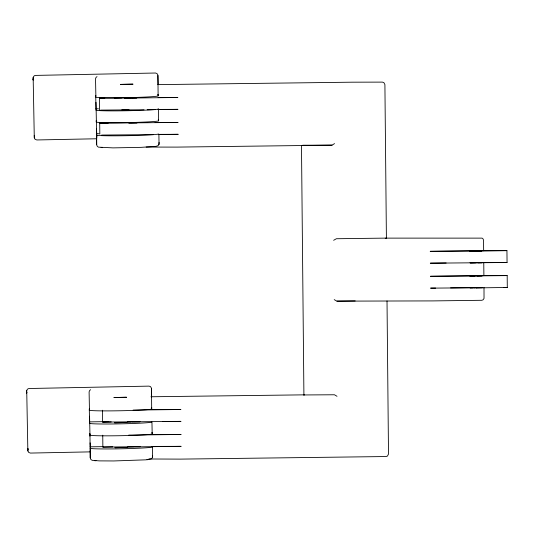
<?xml version="1.0" encoding="UTF-8"?>
<svg xmlns="http://www.w3.org/2000/svg" width="534" height="534" viewBox="0 0 534 534"><rect width="100%" height="100%" fill="white"/><g stroke="black" fill="none" stroke-linecap="round" stroke-linejoin="round"><path stroke-width="0.8" d="M26.7 393.264C26.273 391.435 26.793 388.532 29.143 388.512L149.093 386.122L150.561 386.676L151.442 388.131L151.656 396.882M33.135 80.16C32.707 78.331 33.221 75.421 35.578 75.407L155.521 73.018L156.996 73.565L157.877 75.027L158.104 84.606M158.918 144.414L159.065 142.411M89.939 433.755L90.246 457.872L90.86 459.46L92.188 460.328L99.224 460.882L113.749 460.955L146.016 459.827L151.416 458.846L152.504 457.478L152.631 455.515M33.161 77.517L34.283 137.518L35.05 139.267L36.826 139.961L96.727 138.767M26.727 390.628L27.848 450.629L28.622 452.378L30.391 453.072L90.293 451.871M159.039 143.953L158.892 134.661M152.611 457.057L152.444 446.958A31.206 1.202 -1.2 0 1 121.185 448.787A31.206 1.202 -1.2 0 1 90.052 448.206M96.367 120.644L96.674 144.767L97.288 146.356L98.43 147.15L113.008 147.878L141.13 147.351L155.774 146.369L157.717 145.822L158.758 144.774M158.745 144.814L158.938 144.374M333.63 240.3L336.387 238.731L385.221 238.124L482.109 238.131L483.09 238.952L483.53 240.153L483.65 250.66L430.19 251.327L482.002 250.887L475.58 250.92M334.544 143.599L332.041 145.155L177.034 147.104L146.149 147.07M303.993 394.953L334.471 394.773L337.007 396.295M97.021 76.616L96.06 77.39L95.533 78.765L95.86 95.633M90.593 389.72L89.632 390.501L89.105 391.869L89.445 409.571M99.584 110.071L99.471 98.216L104.791 98.089M99.818 134.248L99.711 123.18L108.349 122.994M102.508 410.239L102.621 422.094L111.259 421.913M102.748 435.197L102.868 447.058L112.774 446.858M157.784 94.485L158.117 94.431L158.117 95.82A31.206 1.208 -1.1 0 1 126.932 97.655A31.206 1.208 -1.1 0 1 95.719 97.068L95.873 95.706M158.278 119.422L158.618 120.757A31.206 1.208 -1.1 0 1 127.432 122.593A31.206 1.208 -1.1 0 1 96.22 122.006L96.22 120.617M151.349 407.589L151.683 407.535L151.683 408.924A31.206 1.202 -1.1 0 1 120.484 410.753A31.206 1.202 -1.1 0 1 89.291 410.172L89.438 408.81M151.85 432.533L152.183 432.473L152.183 433.868A31.206 1.202 -1.1 0 1 120.984 435.691A31.206 1.202 -1.1 0 1 89.785 435.11L89.785 433.721M153.405 146.636L154.406 146.536M146.977 459.741L147.971 459.64M470.167 262.695L483.764 262.514L483.891 275.624L430.437 276.285L507.187 275.611L507.3 287.466L476.174 287.906M483.864 275.624L483.517 275.617L507.18 275.597M446.164 262.995L430.311 263.182L507.06 262.501L506.94 250.633L475.821 251.087M128.981 109.73L121.852 109.77M140.242 446.698L127.833 446.811L132.112 446.798M108.682 421.586L89.552 421.873L89.291 408.784M103.362 446.644L90.052 446.818M98.476 108.816L95.98 108.769L95.719 95.673M98.977 133.754L96.48 133.707M470.387 262.841L475.694 262.775M472.483 250.953L469.526 251.007L475.954 250.973M472.844 287.773L469.947 287.819L476.308 287.793M157.917 84.626L352.206 82.189L382.391 82.116L383.846 82.563L384.907 84.586L386.409 238.438M114.263 97.949L121.752 97.855M147.19 109.73L155.514 109.624M158.011 109.597L177.982 109.343L158.224 109.41M144.08 109.77L100.606 110.097M128.607 122.873L130.723 122.847M178.109 122.446L99.711 123.18M153.258 134.621L101.627 135.062M158.251 134.555L178.222 134.308L158.471 134.374M473.458 250.94L474.499 250.927M478.19 262.808L482.115 262.741L470.08 262.868M474.739 275.891L469.773 275.971L482.249 275.844L477.276 275.924M473.812 287.759L474.853 287.746M435.644 288.093L430.551 288.14L482.362 287.699L475.934 287.739M450.542 287.906L477.857 287.559M334.204 299.621L336.78 301.129L355.203 300.909M150.948 396.769L304.287 394.846M181.019 421.366L102.621 422.094M180.632 421.373L162.897 421.433M181.146 434.469L128.734 435.083M181.26 446.324L132.799 446.905M130.857 97.942L99.471 98.216M129.402 98.069L177.862 97.488L158.111 97.555M131.104 122.9L137.151 122.813L128.954 122.92M177.722 122.453L155.094 122.526M133.1 410.079L180.906 409.511L151.362 409.598M133.64 421.767L127.586 421.853L130.87 421.847M134.014 421.82L140.062 421.726L131.865 421.833M180.759 434.476L151.603 434.563M180.459 446.337L151.716 446.417M131.571 97.876L136.911 97.849L124.435 97.976L128.714 97.956M133.166 446.791L102.868 447.058M302.671 145.228L332.041 145.155M483.39 262.514L507.053 262.494M336.994 301.136L432.8 300.909L481.835 300.288L483.083 299.814L484.024 298.413L484.004 287.479M503.962 287.425L507.293 287.452M483.65 250.66L483.277 250.66L506.94 250.633M385.221 238.124L386.069 238.404M102.441 147.651L101.053 147.564M96.007 460.755L94.618 460.675M148.859 458.986L180.071 459.12L386.035 456.537L387.484 456.056L388.505 454.02L387.016 300.956M90.56 450.636L90.112 442.826M96.881 137.311L96.527 128.888M34.323 137.952L34.283 135.316M27.895 451.056L27.848 448.42M158.117 95.82L157.924 75.461M158.378 108.916L158.618 120.757M151.683 408.924L151.489 388.565M152.183 433.868L151.943 422.02A31.206 1.202 -1.2 0 1 120.677 423.842A31.206 1.202 -1.2 0 1 89.552 423.268L89.552 421.873M95.993 102.288L96.394 122.239M89.578 416.22L89.979 436.178M301.483 145.588L303.913 395.267M96.674 136.37L96.674 144.767M95.98 108.769L95.98 110.158A31.206 1.202 -1.1 0 0 126.324 110.752A31.206 1.202 -1.1 0 0 158.324 108.996M90.246 449.474L90.246 457.872M158.631 134.014A31.206 1.202 -1.1 0 1 125.797 135.709A31.206 1.202 -1.1 0 1 96.48 135.102M33.255 79.332L33.161 79.726L33.255 79.332M26.827 392.437L26.727 392.83L26.827 392.437M132.913 84.152L120.437 84.399L132.913 84.152M126.478 397.256L114.009 397.51L126.478 397.256M126.985 422.507L114.51 422.761L126.985 422.507M127.479 447.452L115.01 447.699L127.479 447.452M34.45 136.163L34.323 135.743L34.436 136.137M28.015 449.268L27.895 448.854L28.015 449.268"/></g></svg>
